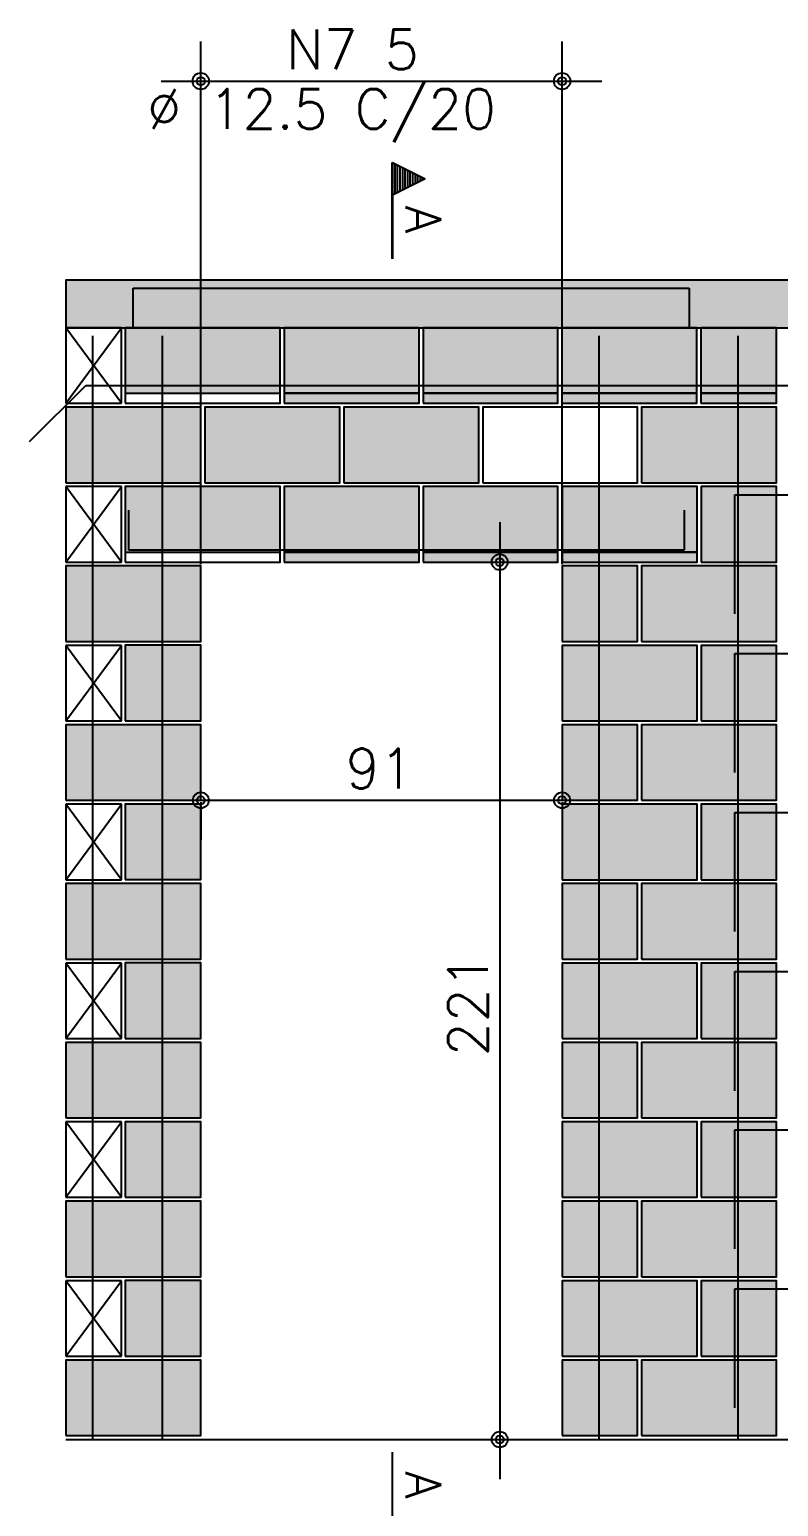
# Model space of a CAD drawing. Extents: x -1 to 122, y -1 to 61.
# Drawn here: x 8.8 to 12.57, y 48.23 to 55.67 of the extents above; entities that cross this region are included whole.
import ezdxf

# ---------------------------------------------------------------- set-up
doc = ezdxf.new("R2010")
doc.units = 0
doc.header["$MEASUREMENT"] = 0
for name, color, linetype in [('PENA_01', 1, 'CONTINUOUS'), ('PENA_02', 2, 'CONTINUOUS'), ('PENA_03', 3, 'CONTINUOUS'), ('PENA_05', 5, 'CONTINUOUS'), ('PENA_09', 254, 'CONTINUOUS'), ('PENA_11', 252, 'CONTINUOUS'), ('PENA_21', 100, 'CONTINUOUS'), ('PENA_23', 50, 'CONTINUOUS')]:
    doc.layers.add(name, color=color, linetype=linetype)
doc.styles.get("Standard").update_dxf_attribs({"font": 'ROMANS.SHX'})

msp = doc.modelspace()

# ---------------------------------------------------------------- linework, layer by layer
at = {"layer": 'PENA_01', "linetype": 'Continuous'}
for p, q in [((9.662, 52.9732), (9.662, 55.6053)), ((11.482, 52.9732), (11.482, 55.6053)), ((9.462, 55.4053), (11.682, 55.4053)), ((9.2813, 53.8332), (10.0613, 53.8332)), ((10.0813, 53.8332), (10.7613, 53.8332)), ((10.7813, 53.8332), (11.4613, 53.8332)), ((11.4813, 53.8332), (12.1613, 53.8332)), ((12.1813, 53.8332), (12.5613, 53.8332)), ((11.1678, 53.1832), (11.1678, 48.3632)), ((9.2813, 53.0332), (10.0613, 53.0332)), ((10.0813, 53.0332), (10.7613, 53.0332)), ((10.7813, 53.0332), (11.4613, 53.0332)), ((11.3213, 52.9832), (11.3678, 52.9832)), ((11.482, 53.0332), (12.162, 53.0332)), ((9.462, 51.7832), (11.682, 51.7832)), ((9.662, 51.7732), (9.662, 51.5832)), ((11.482, 51.7732), (11.482, 51.5832)), ((11.2282, 48.5632), (11.3678, 48.5632))]:
    msp.add_line(p, q, dxfattribs=at)
at = {"layer": 'PENA_02', "linetype": 'Continuous'}
for p, q in [((9.262, 54.1632), (8.982, 54.1632)), ((8.982, 54.1632), (8.982, 53.7832)), ((9.262, 53.7832), (9.262, 54.1632)), ((8.982, 53.7832), (9.262, 53.7832)), ((9.262, 53.3632), (8.982, 53.3632)), ((8.982, 53.3632), (8.982, 52.9832)), ((9.262, 52.9832), (9.262, 53.3632)), ((8.982, 52.9832), (9.262, 52.9832)), ((9.262, 52.5632), (8.982, 52.5632)), ((8.982, 52.5632), (8.982, 52.1832)), ((9.262, 52.1832), (9.262, 52.5632)), ((8.982, 52.1832), (9.262, 52.1832)), ((9.262, 51.7632), (8.982, 51.7632)), ((8.982, 51.7632), (8.982, 51.3832)), ((9.262, 51.3832), (9.262, 51.7632)), ((8.982, 51.3832), (9.262, 51.3832)), ((9.262, 50.9632), (8.982, 50.9632)), ((8.982, 50.9632), (8.982, 50.5832)), ((9.262, 50.5832), (9.262, 50.9632)), ((8.982, 50.5832), (9.262, 50.5832)), ((9.262, 50.1632), (8.982, 50.1632)), ((8.982, 50.1632), (8.982, 49.7832)), ((9.262, 49.7832), (9.262, 50.1632)), ((8.982, 49.7832), (9.262, 49.7832)), ((9.262, 49.3632), (8.982, 49.3632)), ((8.982, 49.3632), (8.982, 48.9832)), ((9.262, 48.9832), (9.262, 49.3632)), ((8.982, 48.9832), (9.262, 48.9832)), ((8.982, 48.5632), (16.562, 48.5632))]:
    msp.add_line(p, q, dxfattribs=at)
for points in [[(8.982, 54.1632), (16.562, 54.1632), (16.562, 54.4032), (8.982, 54.4032), (8.982, 54.1632)], [(9.2813, 53.7832), (10.0613, 53.7832), (10.0613, 54.1632), (9.2813, 54.1632), (9.2813, 53.7832)], [(10.0813, 53.7832), (10.7613, 53.7832), (10.7613, 54.1632), (10.0813, 54.1632), (10.0813, 53.7832)], [(10.7813, 53.7832), (11.4613, 53.7832), (11.4613, 54.1632), (10.7813, 54.1632), (10.7813, 53.7832)], [(11.4813, 53.7832), (12.1613, 53.7832), (12.1613, 54.1632), (11.4813, 54.1632), (11.4813, 53.7832)], [(12.1813, 53.7832), (12.5613, 53.7832), (12.5613, 54.1632), (12.1813, 54.1632), (12.1813, 53.7832)], [(8.982, 53.3828), (9.662, 53.3828), (9.662, 53.7628), (8.982, 53.7628), (8.982, 53.3828)], [(9.682, 53.3828), (10.362, 53.3828), (10.362, 53.7628), (9.682, 53.7628), (9.682, 53.3828)], [(10.382, 53.3828), (11.062, 53.3828), (11.062, 53.7628), (10.382, 53.7628), (10.382, 53.3828)], [(11.082, 53.3828), (11.862, 53.3828), (11.862, 53.7628), (11.082, 53.7628), (11.082, 53.3828)], [(11.882, 53.3828), (12.562, 53.3828), (12.562, 53.7628), (11.882, 53.7628), (11.882, 53.3828)], [(9.2813, 52.9832), (10.0613, 52.9832), (10.0613, 53.3632), (9.2813, 53.3632), (9.2813, 52.9832)], [(10.0813, 52.9832), (10.7613, 52.9832), (10.7613, 53.3632), (10.0813, 53.3632), (10.0813, 52.9832)], [(10.7813, 52.9832), (11.4613, 52.9832), (11.4613, 53.3632), (10.7813, 53.3632), (10.7813, 52.9832)], [(11.482, 52.9832), (12.162, 52.9832), (12.162, 53.3632), (11.482, 53.3632), (11.482, 52.9832)], [(12.182, 52.9832), (12.562, 52.9832), (12.562, 53.3632), (12.182, 53.3632), (12.182, 52.9832)], [(8.982, 52.5832), (9.662, 52.5832), (9.662, 52.9632), (8.982, 52.9632), (8.982, 52.5832)], [(11.482, 52.5832), (11.862, 52.5832), (11.862, 52.9632), (11.482, 52.9632), (11.482, 52.5832)], [(11.882, 52.5832), (12.562, 52.5832), (12.562, 52.9632), (11.882, 52.9632), (11.882, 52.5832)], [(9.2813, 52.1836), (9.6613, 52.1836), (9.6613, 52.5636), (9.2813, 52.5636), (9.2813, 52.1836)], [(11.482, 52.1832), (12.162, 52.1832), (12.162, 52.5632), (11.482, 52.5632), (11.482, 52.1832)], [(12.182, 52.1832), (12.562, 52.1832), (12.562, 52.5632), (12.182, 52.5632), (12.182, 52.1832)], [(8.982, 51.7832), (9.662, 51.7832), (9.662, 52.1632), (8.982, 52.1632), (8.982, 51.7832)], [(11.482, 51.7832), (11.862, 51.7832), (11.862, 52.1632), (11.482, 52.1632), (11.482, 51.7832)], [(11.882, 51.7832), (12.562, 51.7832), (12.562, 52.1632), (11.882, 52.1632), (11.882, 51.7832)], [(9.2813, 51.3836), (9.6613, 51.3836), (9.6613, 51.7636), (9.2813, 51.7636), (9.2813, 51.3836)], [(11.482, 51.3832), (12.162, 51.3832), (12.162, 51.7632), (11.482, 51.7632), (11.482, 51.3832)], [(12.182, 51.3832), (12.562, 51.3832), (12.562, 51.7632), (12.182, 51.7632), (12.182, 51.3832)], [(8.982, 50.9832), (9.662, 50.9832), (9.662, 51.3632), (8.982, 51.3632), (8.982, 50.9832)], [(11.482, 50.9832), (11.862, 50.9832), (11.862, 51.3632), (11.482, 51.3632), (11.482, 50.9832)], [(11.882, 50.9832), (12.562, 50.9832), (12.562, 51.3632), (11.882, 51.3632), (11.882, 50.9832)], [(9.2813, 50.5836), (9.6613, 50.5836), (9.6613, 50.9636), (9.2813, 50.9636), (9.2813, 50.5836)], [(11.482, 50.5832), (12.162, 50.5832), (12.162, 50.9632), (11.482, 50.9632), (11.482, 50.5832)], [(12.182, 50.5832), (12.562, 50.5832), (12.562, 50.9632), (12.182, 50.9632), (12.182, 50.5832)], [(8.982, 50.1832), (9.662, 50.1832), (9.662, 50.5632), (8.982, 50.5632), (8.982, 50.1832)], [(11.482, 50.1832), (11.862, 50.1832), (11.862, 50.5632), (11.482, 50.5632), (11.482, 50.1832)], [(11.882, 50.1832), (12.562, 50.1832), (12.562, 50.5632), (11.882, 50.5632), (11.882, 50.1832)], [(9.2813, 49.7836), (9.6613, 49.7836), (9.6613, 50.1636), (9.2813, 50.1636), (9.2813, 49.7836)], [(11.482, 49.7832), (12.162, 49.7832), (12.162, 50.1632), (11.482, 50.1632), (11.482, 49.7832)], [(12.182, 49.7832), (12.562, 49.7832), (12.562, 50.1632), (12.182, 50.1632), (12.182, 49.7832)], [(8.982, 49.3832), (9.662, 49.3832), (9.662, 49.7632), (8.982, 49.7632), (8.982, 49.3832)], [(11.482, 49.3832), (11.862, 49.3832), (11.862, 49.7632), (11.482, 49.7632), (11.482, 49.3832)], [(11.882, 49.3832), (12.562, 49.3832), (12.562, 49.7632), (11.882, 49.7632), (11.882, 49.3832)], [(9.2813, 48.9836), (9.6613, 48.9836), (9.6613, 49.3636), (9.2813, 49.3636), (9.2813, 48.9836)], [(11.482, 48.9832), (12.162, 48.9832), (12.162, 49.3632), (11.482, 49.3632), (11.482, 48.9832)], [(12.182, 48.9832), (12.562, 48.9832), (12.562, 49.3632), (12.182, 49.3632), (12.182, 48.9832)], [(8.982, 48.5832), (9.662, 48.5832), (9.662, 48.9632), (8.982, 48.9632), (8.982, 48.5832)], [(11.482, 48.5832), (11.862, 48.5832), (11.862, 48.9632), (11.482, 48.9632), (11.482, 48.5832)], [(11.882, 48.5832), (12.562, 48.5832), (12.562, 48.9632), (11.882, 48.9632), (11.882, 48.5832)]]:
    msp.add_lwpolyline(points, dxfattribs=at)
for centre, radius in [((9.662, 55.4053), 0.0416), ((9.662, 55.4053), 0.0208), ((11.482, 55.4053), 0.0416), ((11.482, 55.4053), 0.0208), ((11.1678, 52.9832), 0.04), ((11.1678, 52.9832), 0.02), ((9.662, 51.7832), 0.04), ((9.662, 51.7832), 0.02), ((11.482, 51.7832), 0.04), ((11.482, 51.7832), 0.02), ((11.1678, 48.5632), 0.04), ((11.1678, 48.5632), 0.02)]:
    msp.add_circle(centre, radius, dxfattribs=at)
at = {"layer": 'PENA_03', "linetype": 'Continuous'}
for p, q in [((10.6262, 54.5098), (10.6262, 54.9962)), ((10.6262, 54.9962), (10.7922, 54.9132)), ((10.6269, 54.995), (10.6269, 54.8314)), ((10.6269, 54.995), (10.7906, 54.9132)), ((10.639, 54.9898), (10.639, 54.8366)), ((10.6518, 54.9834), (10.6518, 54.843)), ((10.6645, 54.977), (10.6645, 54.8494)), ((10.7906, 54.9132), (10.6269, 54.8314)), ((10.7922, 54.9132), (10.6269, 54.8306)), ((10.6773, 54.9706), (10.6773, 54.8558)), ((10.69, 54.9643), (10.69, 54.8621)), ((10.7028, 54.9579), (10.7028, 54.8685)), ((10.7156, 54.9515), (10.7156, 54.8749)), ((10.7283, 54.9451), (10.7283, 54.8813)), ((10.7411, 54.9387), (10.7411, 54.8877)), ((10.7539, 54.9323), (10.7539, 54.894)), ((10.7666, 54.926), (10.7666, 54.9004)), ((10.7794, 54.9196), (10.7794, 54.9068)), ((10.6269, 54.8306), (10.6269, 54.5098)), ((8.982, 53.7832), (9.262, 54.1632)), ((9.262, 53.7832), (8.982, 54.1632)), ((8.982, 52.9832), (9.262, 53.3632)), ((9.262, 52.9832), (8.982, 53.3632)), ((11.1213, 52.9832), (11.1213, 52.9832)), ((9.662, 52.7732), (9.662, 52.7732)), ((11.482, 52.7732), (11.482, 52.7732)), ((8.982, 52.1832), (9.262, 52.5632)), ((9.262, 52.1832), (8.982, 52.5632)), ((9.662, 51.9732), (9.662, 51.9732)), ((11.482, 51.9732), (11.482, 51.9732)), ((8.982, 51.3832), (9.262, 51.7632)), ((9.262, 51.3832), (8.982, 51.7632)), ((8.982, 50.5832), (9.262, 50.9632)), ((9.262, 50.5832), (8.982, 50.9632)), ((8.982, 49.7832), (9.262, 50.1632)), ((9.262, 49.7832), (8.982, 50.1632)), ((8.982, 48.9832), (9.262, 49.3632)), ((9.262, 48.9832), (8.982, 49.3632)), ((11.0282, 48.5632), (11.0282, 48.5632)), ((10.6262, 48.5003), (10.6262, 48.0139)), ((10.6269, 48.1795), (10.6269, 48.5003))]:
    msp.add_line(p, q, dxfattribs=at)
at = {"layer": 'PENA_05', "linetype": 'Continuous'}
for p, q in [((9.3213, 54.1632), (9.3213, 54.3632)), ((9.3213, 54.3632), (12.122, 54.3632)), ((12.122, 54.3632), (12.122, 54.1632)), ((8.7991, 53.59), (9.082, 53.8728)), ((9.082, 53.8728), (16.4618, 53.8732)), ((12.352, 52.7222), (12.352, 53.3222)), ((12.352, 53.3222), (12.772, 53.3222)), ((9.2982, 53.2451), (9.2982, 53.0451)), ((12.0982, 53.0451), (12.0982, 53.2451)), ((9.2982, 53.0451), (12.0982, 53.0451)), ((12.352, 51.9222), (12.352, 52.5222)), ((12.352, 52.5222), (12.772, 52.5222)), ((12.352, 51.1222), (12.352, 51.7222)), ((12.352, 51.7222), (12.772, 51.7222)), ((12.352, 50.3199), (12.352, 50.9199)), ((12.352, 50.9199), (12.772, 50.9199)), ((12.352, 49.5231), (12.352, 50.1231)), ((12.352, 50.1231), (12.772, 50.1231)), ((12.352, 48.7222), (12.352, 49.3222)), ((12.352, 49.3222), (12.772, 49.3222))]:
    msp.add_line(p, q, dxfattribs=at)
for points in [[(9.1167, 54.1232), (9.1167, 48.5632)], [(9.4667, 54.1232), (9.4667, 48.5632)], [(11.6667, 54.1232), (11.6667, 48.5632)], [(12.3667, 54.1232), (12.3667, 48.5632)]]:
    msp.add_lwpolyline(points, dxfattribs=at)
at = {"layer": 'PENA_09', "linetype": 'Continuous'}
for points in [[(9.2813, 53.8332), (10.0613, 53.8332), (10.0613, 54.1632), (9.2813, 54.1632), (9.2813, 53.8332)], [(10.0813, 53.8332), (10.7613, 53.8332), (10.7613, 54.1632), (10.0813, 54.1632), (10.0813, 53.8332)], [(10.7813, 53.8332), (11.4613, 53.8332), (11.4613, 54.1632), (10.7813, 54.1632), (10.7813, 53.8332)], [(11.4813, 53.8332), (12.1613, 53.8332), (12.1613, 54.1632), (11.4813, 54.1632), (11.4813, 53.8332)], [(12.1813, 53.8332), (12.5613, 53.8332), (12.5613, 54.1632), (12.1813, 54.1632), (12.1813, 53.8332)], [(9.2813, 53.0332), (10.0613, 53.0332), (10.0613, 53.3632), (9.2813, 53.3632), (9.2813, 53.0332)], [(10.0813, 53.0332), (10.7613, 53.0332), (10.7613, 53.3632), (10.0813, 53.3632), (10.0813, 53.0332)], [(10.7813, 53.0332), (11.4613, 53.0332), (11.4613, 53.3632), (10.7813, 53.3632), (10.7813, 53.0332)], [(11.482, 53.0332), (12.162, 53.0332), (12.162, 53.3632), (11.482, 53.3632), (11.482, 53.0332)]]:
    msp.add_lwpolyline(points, dxfattribs=at)
for points in [[(9.2813, 53.8332), (10.0613, 53.8332), (10.0613, 54.1632)], [(9.2813, 53.8332), (10.0613, 54.1632), (9.2813, 54.1632)], [(9.2813, 53.8332), (9.2813, 54.1632), (9.2813, 53.8332)], [(10.0813, 53.8332), (10.7613, 53.8332), (10.7613, 54.1632)], [(10.0813, 53.8332), (10.7613, 54.1632), (10.0813, 54.1632)], [(10.0813, 53.8332), (10.0813, 54.1632), (10.0813, 53.8332)], [(10.7813, 53.8332), (11.4613, 53.8332), (11.4613, 54.1632)], [(10.7813, 53.8332), (11.4613, 54.1632), (10.7813, 54.1632)], [(10.7813, 53.8332), (10.7813, 54.1632), (10.7813, 53.8332)], [(11.4813, 53.8332), (12.1613, 53.8332), (12.1613, 54.1632)], [(11.4813, 53.8332), (12.1613, 54.1632), (11.4813, 54.1632)], [(11.4813, 53.8332), (11.4813, 54.1632), (11.4813, 53.8332)], [(12.1813, 53.8332), (12.5613, 53.8332), (12.5613, 54.1632)], [(12.1813, 53.8332), (12.5613, 54.1632), (12.1813, 54.1632)], [(12.1813, 53.8332), (12.1813, 54.1632), (12.1813, 53.8332)], [(9.2813, 53.0332), (10.0613, 53.0332), (10.0613, 53.3632)], [(9.2813, 53.0332), (10.0613, 53.3632), (9.2813, 53.3632)], [(9.2813, 53.0332), (9.2813, 53.3632), (9.2813, 53.0332)], [(10.0813, 53.0332), (10.7613, 53.0332), (10.7613, 53.3632)], [(10.0813, 53.0332), (10.7613, 53.3632), (10.0813, 53.3632)], [(10.0813, 53.0332), (10.0813, 53.3632), (10.0813, 53.0332)], [(10.7813, 53.0332), (11.4613, 53.0332), (11.4613, 53.3632)], [(10.7813, 53.0332), (11.4613, 53.3632), (10.7813, 53.3632)], [(10.7813, 53.0332), (10.7813, 53.3632), (10.7813, 53.0332)], [(11.482, 53.0332), (12.162, 53.0332), (12.162, 53.3632)], [(11.482, 53.0332), (12.162, 53.3632), (11.482, 53.3632)], [(11.482, 53.0332), (11.482, 53.3632), (11.482, 53.0332)]]:
    msp.add_solid(points, dxfattribs=at)
at = {"layer": 'PENA_11', "linetype": 'Continuous'}
for points in [[(8.982, 54.1632), (16.562, 54.1632), (16.562, 54.4032)], [(8.982, 54.1632), (16.562, 54.4032), (8.982, 54.4032)], [(8.982, 54.1632), (8.982, 54.4032), (8.982, 54.1632)]]:
    msp.add_solid(points, dxfattribs=at)
at = {"layer": 'PENA_21', "linetype": 'Continuous'}
for points in [[(10.0813, 53.7832), (10.7613, 53.7832), (10.7613, 53.8332), (10.0813, 53.8332), (10.0813, 53.7832)], [(10.7813, 53.7832), (11.4613, 53.7832), (11.4613, 53.8332), (10.7813, 53.8332), (10.7813, 53.7832)], [(11.4813, 53.7832), (12.1613, 53.7832), (12.1613, 53.8332), (11.4813, 53.8332), (11.4813, 53.7832)], [(8.982, 53.3828), (9.662, 53.3828), (9.662, 53.7628), (8.982, 53.7628), (8.982, 53.3828)], [(9.682, 53.3828), (10.362, 53.3828), (10.362, 53.7628), (9.682, 53.7628), (9.682, 53.3828)], [(10.382, 53.3828), (11.062, 53.3828), (11.062, 53.7628), (10.382, 53.7628), (10.382, 53.3828)], [(11.882, 53.3828), (12.562, 53.3828), (12.562, 53.7628), (11.882, 53.7628), (11.882, 53.3828)], [(10.0813, 52.9832), (10.7613, 52.9832), (10.7613, 53.0332), (10.0813, 53.0332), (10.0813, 52.9832)], [(10.7813, 52.9832), (11.4613, 52.9832), (11.4613, 53.0332), (10.7813, 53.0332), (10.7813, 52.9832)], [(11.482, 52.9832), (12.162, 52.9832), (12.162, 53.0332), (11.482, 53.0332), (11.482, 52.9832)], [(8.982, 52.5832), (9.662, 52.5832), (9.662, 52.9632), (8.982, 52.9632), (8.982, 52.5832)], [(11.882, 52.5832), (12.562, 52.5832), (12.562, 52.9632), (11.882, 52.9632), (11.882, 52.5832)], [(11.482, 52.1832), (12.162, 52.1832), (12.162, 52.5632), (11.482, 52.5632), (11.482, 52.1832)], [(8.982, 51.7832), (9.662, 51.7832), (9.662, 52.1632), (8.982, 52.1632), (8.982, 51.7832)], [(11.882, 51.7832), (12.562, 51.7832), (12.562, 52.1632), (11.882, 52.1632), (11.882, 51.7832)], [(11.482, 51.3832), (12.162, 51.3832), (12.162, 51.7632), (11.482, 51.7632), (11.482, 51.3832)], [(8.982, 50.9832), (9.662, 50.9832), (9.662, 51.3632), (8.982, 51.3632), (8.982, 50.9832)], [(11.882, 50.9832), (12.562, 50.9832), (12.562, 51.3632), (11.882, 51.3632), (11.882, 50.9832)], [(11.482, 50.5832), (12.162, 50.5832), (12.162, 50.9632), (11.482, 50.9632), (11.482, 50.5832)], [(8.982, 50.1832), (9.662, 50.1832), (9.662, 50.5632), (8.982, 50.5632), (8.982, 50.1832)], [(11.882, 50.1832), (12.562, 50.1832), (12.562, 50.5632), (11.882, 50.5632), (11.882, 50.1832)], [(11.482, 49.7832), (12.162, 49.7832), (12.162, 50.1632), (11.482, 50.1632), (11.482, 49.7832)], [(8.982, 49.3832), (9.662, 49.3832), (9.662, 49.7632), (8.982, 49.7632), (8.982, 49.3832)], [(11.882, 49.3832), (12.562, 49.3832), (12.562, 49.7632), (11.882, 49.7632), (11.882, 49.3832)], [(11.482, 48.9832), (12.162, 48.9832), (12.162, 49.3632), (11.482, 49.3632), (11.482, 48.9832)], [(8.982, 48.5832), (9.662, 48.5832), (9.662, 48.9632), (8.982, 48.9632), (8.982, 48.5832)], [(11.882, 48.5832), (12.562, 48.5832), (12.562, 48.9632), (11.882, 48.9632), (11.882, 48.5832)]]:
    msp.add_lwpolyline(points, dxfattribs=at)
for points in [[(10.0813, 53.7832), (10.7613, 53.7832), (10.7613, 53.8332)], [(10.0813, 53.7832), (10.7613, 53.8332), (10.0813, 53.8332)], [(10.0813, 53.7832), (10.0813, 53.8332), (10.0813, 53.7832)], [(10.7813, 53.7832), (11.4613, 53.7832), (11.4613, 53.8332)], [(10.7813, 53.7832), (11.4613, 53.8332), (10.7813, 53.8332)], [(10.7813, 53.7832), (10.7813, 53.8332), (10.7813, 53.7832)], [(11.4813, 53.7832), (12.1613, 53.7832), (12.1613, 53.8332)], [(11.4813, 53.7832), (12.1613, 53.8332), (11.4813, 53.8332)], [(11.4813, 53.7832), (11.4813, 53.8332), (11.4813, 53.7832)], [(8.982, 53.3828), (9.662, 53.3828), (9.662, 53.7628)], [(8.982, 53.3828), (9.662, 53.7628), (8.982, 53.7628)], [(8.982, 53.3828), (8.982, 53.7628), (8.982, 53.3828)], [(9.682, 53.3828), (10.362, 53.3828), (10.362, 53.7628)], [(9.682, 53.3828), (10.362, 53.7628), (9.682, 53.7628)], [(9.682, 53.3828), (9.682, 53.7628), (9.682, 53.3828)], [(10.382, 53.3828), (11.062, 53.3828), (11.062, 53.7628)], [(10.382, 53.3828), (11.062, 53.7628), (10.382, 53.7628)], [(10.382, 53.3828), (10.382, 53.7628), (10.382, 53.3828)], [(11.882, 53.3828), (12.562, 53.3828), (12.562, 53.7628)], [(11.882, 53.3828), (12.562, 53.7628), (11.882, 53.7628)], [(11.882, 53.3828), (11.882, 53.7628), (11.882, 53.3828)], [(10.0813, 52.9832), (10.7613, 52.9832), (10.7613, 53.0332)], [(10.0813, 52.9832), (10.7613, 53.0332), (10.0813, 53.0332)], [(10.0813, 52.9832), (10.0813, 53.0332), (10.0813, 52.9832)], [(10.7813, 52.9832), (11.4613, 52.9832), (11.4613, 53.0332)], [(10.7813, 52.9832), (11.4613, 53.0332), (10.7813, 53.0332)], [(10.7813, 52.9832), (10.7813, 53.0332), (10.7813, 52.9832)], [(11.482, 52.9832), (12.162, 52.9832), (12.162, 53.0332)], [(11.482, 52.9832), (12.162, 53.0332), (11.482, 53.0332)], [(11.482, 52.9832), (11.482, 53.0332), (11.482, 52.9832)], [(8.982, 52.5832), (9.662, 52.5832), (9.662, 52.9632)], [(8.982, 52.5832), (9.662, 52.9632), (8.982, 52.9632)], [(8.982, 52.5832), (8.982, 52.9632), (8.982, 52.5832)], [(11.882, 52.5832), (12.562, 52.5832), (12.562, 52.9632)], [(11.882, 52.5832), (12.562, 52.9632), (11.882, 52.9632)], [(11.882, 52.5832), (11.882, 52.9632), (11.882, 52.5832)], [(11.482, 52.1832), (12.162, 52.1832), (12.162, 52.5632)], [(11.482, 52.1832), (12.162, 52.5632), (11.482, 52.5632)], [(11.482, 52.1832), (11.482, 52.5632), (11.482, 52.1832)], [(8.982, 51.7832), (9.662, 51.7832), (9.662, 52.1632)], [(8.982, 51.7832), (9.662, 52.1632), (8.982, 52.1632)], [(8.982, 51.7832), (8.982, 52.1632), (8.982, 51.7832)], [(11.882, 51.7832), (12.562, 51.7832), (12.562, 52.1632)], [(11.882, 51.7832), (12.562, 52.1632), (11.882, 52.1632)], [(11.882, 51.7832), (11.882, 52.1632), (11.882, 51.7832)], [(11.482, 51.3832), (12.162, 51.3832), (12.162, 51.7632)], [(11.482, 51.3832), (12.162, 51.7632), (11.482, 51.7632)], [(11.482, 51.3832), (11.482, 51.7632), (11.482, 51.3832)], [(8.982, 50.9832), (9.662, 50.9832), (9.662, 51.3632)], [(8.982, 50.9832), (9.662, 51.3632), (8.982, 51.3632)], [(8.982, 50.9832), (8.982, 51.3632), (8.982, 50.9832)], [(11.882, 50.9832), (12.562, 50.9832), (12.562, 51.3632)], [(11.882, 50.9832), (12.562, 51.3632), (11.882, 51.3632)], [(11.882, 50.9832), (11.882, 51.3632), (11.882, 50.9832)], [(11.482, 50.5832), (12.162, 50.5832), (12.162, 50.9632)], [(11.482, 50.5832), (12.162, 50.9632), (11.482, 50.9632)], [(11.482, 50.5832), (11.482, 50.9632), (11.482, 50.5832)], [(8.982, 50.1832), (9.662, 50.1832), (9.662, 50.5632)], [(8.982, 50.1832), (9.662, 50.5632), (8.982, 50.5632)], [(8.982, 50.1832), (8.982, 50.5632), (8.982, 50.1832)], [(11.882, 50.1832), (12.562, 50.1832), (12.562, 50.5632)], [(11.882, 50.1832), (12.562, 50.5632), (11.882, 50.5632)], [(11.882, 50.1832), (11.882, 50.5632), (11.882, 50.1832)], [(11.482, 49.7832), (12.162, 49.7832), (12.162, 50.1632)], [(11.482, 49.7832), (12.162, 50.1632), (11.482, 50.1632)], [(11.482, 49.7832), (11.482, 50.1632), (11.482, 49.7832)], [(8.982, 49.3832), (9.662, 49.3832), (9.662, 49.7632)], [(8.982, 49.3832), (9.662, 49.7632), (8.982, 49.7632)], [(8.982, 49.3832), (8.982, 49.7632), (8.982, 49.3832)], [(11.882, 49.3832), (12.562, 49.3832), (12.562, 49.7632)], [(11.882, 49.3832), (12.562, 49.7632), (11.882, 49.7632)], [(11.882, 49.3832), (11.882, 49.7632), (11.882, 49.3832)], [(11.482, 48.9832), (12.162, 48.9832), (12.162, 49.3632)], [(11.482, 48.9832), (12.162, 49.3632), (11.482, 49.3632)], [(11.482, 48.9832), (11.482, 49.3632), (11.482, 48.9832)], [(8.982, 48.5832), (9.662, 48.5832), (9.662, 48.9632)], [(8.982, 48.5832), (9.662, 48.9632), (8.982, 48.9632)], [(8.982, 48.5832), (8.982, 48.9632), (8.982, 48.5832)], [(11.882, 48.5832), (12.562, 48.5832), (12.562, 48.9632)], [(11.882, 48.5832), (12.562, 48.9632), (11.882, 48.9632)], [(11.882, 48.5832), (11.882, 48.9632), (11.882, 48.5832)]]:
    msp.add_solid(points, dxfattribs=at)
at = {"layer": 'PENA_23', "linetype": 'Continuous'}
for points in [[(12.1813, 53.7832), (12.5613, 53.7832), (12.5613, 53.8332), (12.1813, 53.8332), (12.1813, 53.7832)], [(12.182, 52.9832), (12.562, 52.9832), (12.562, 53.3632), (12.182, 53.3632), (12.182, 52.9832)], [(11.482, 52.5832), (11.862, 52.5832), (11.862, 52.9632), (11.482, 52.9632), (11.482, 52.5832)], [(9.2813, 52.1836), (9.6613, 52.1836), (9.6613, 52.5636), (9.2813, 52.5636), (9.2813, 52.1836)], [(12.182, 52.1832), (12.562, 52.1832), (12.562, 52.5632), (12.182, 52.5632), (12.182, 52.1832)], [(11.482, 51.7832), (11.862, 51.7832), (11.862, 52.1632), (11.482, 52.1632), (11.482, 51.7832)], [(9.2813, 51.3836), (9.6613, 51.3836), (9.6613, 51.7636), (9.2813, 51.7636), (9.2813, 51.3836)], [(12.182, 51.3832), (12.562, 51.3832), (12.562, 51.7632), (12.182, 51.7632), (12.182, 51.3832)], [(11.482, 50.9832), (11.862, 50.9832), (11.862, 51.3632), (11.482, 51.3632), (11.482, 50.9832)], [(9.2813, 50.5836), (9.6613, 50.5836), (9.6613, 50.9636), (9.2813, 50.9636), (9.2813, 50.5836)], [(12.182, 50.5832), (12.562, 50.5832), (12.562, 50.9632), (12.182, 50.9632), (12.182, 50.5832)], [(11.482, 50.1832), (11.862, 50.1832), (11.862, 50.5632), (11.482, 50.5632), (11.482, 50.1832)], [(9.2813, 49.7836), (9.6613, 49.7836), (9.6613, 50.1636), (9.2813, 50.1636), (9.2813, 49.7836)], [(12.182, 49.7832), (12.562, 49.7832), (12.562, 50.1632), (12.182, 50.1632), (12.182, 49.7832)], [(11.482, 49.3832), (11.862, 49.3832), (11.862, 49.7632), (11.482, 49.7632), (11.482, 49.3832)], [(9.2813, 48.9836), (9.6613, 48.9836), (9.6613, 49.3636), (9.2813, 49.3636), (9.2813, 48.9836)], [(12.182, 48.9832), (12.562, 48.9832), (12.562, 49.3632), (12.182, 49.3632), (12.182, 48.9832)], [(11.482, 48.5832), (11.862, 48.5832), (11.862, 48.9632), (11.482, 48.9632), (11.482, 48.5832)]]:
    msp.add_lwpolyline(points, dxfattribs=at)
for points in [[(12.1813, 53.7832), (12.5613, 53.7832), (12.5613, 53.8332)], [(12.1813, 53.7832), (12.5613, 53.8332), (12.1813, 53.8332)], [(12.1813, 53.7832), (12.1813, 53.8332), (12.1813, 53.7832)], [(12.182, 52.9832), (12.562, 52.9832), (12.562, 53.3632)], [(12.182, 52.9832), (12.562, 53.3632), (12.182, 53.3632)], [(12.182, 52.9832), (12.182, 53.3632), (12.182, 52.9832)], [(11.482, 52.5832), (11.862, 52.5832), (11.862, 52.9632)], [(11.482, 52.5832), (11.862, 52.9632), (11.482, 52.9632)], [(11.482, 52.5832), (11.482, 52.9632), (11.482, 52.5832)], [(9.2813, 52.1836), (9.6613, 52.1836), (9.6613, 52.5636)], [(9.2813, 52.1836), (9.6613, 52.5636), (9.2813, 52.5636)], [(9.2813, 52.1836), (9.2813, 52.5636), (9.2813, 52.1836)], [(12.182, 52.1832), (12.562, 52.1832), (12.562, 52.5632)], [(12.182, 52.1832), (12.562, 52.5632), (12.182, 52.5632)], [(12.182, 52.1832), (12.182, 52.5632), (12.182, 52.1832)], [(11.482, 51.7832), (11.862, 51.7832), (11.862, 52.1632)], [(11.482, 51.7832), (11.862, 52.1632), (11.482, 52.1632)], [(11.482, 51.7832), (11.482, 52.1632), (11.482, 51.7832)], [(9.2813, 51.3836), (9.6613, 51.3836), (9.6613, 51.7636)], [(9.2813, 51.3836), (9.6613, 51.7636), (9.2813, 51.7636)], [(9.2813, 51.3836), (9.2813, 51.7636), (9.2813, 51.3836)], [(12.182, 51.3832), (12.562, 51.3832), (12.562, 51.7632)], [(12.182, 51.3832), (12.562, 51.7632), (12.182, 51.7632)], [(12.182, 51.3832), (12.182, 51.7632), (12.182, 51.3832)], [(11.482, 50.9832), (11.862, 50.9832), (11.862, 51.3632)], [(11.482, 50.9832), (11.862, 51.3632), (11.482, 51.3632)], [(11.482, 50.9832), (11.482, 51.3632), (11.482, 50.9832)], [(9.2813, 50.5836), (9.6613, 50.5836), (9.6613, 50.9636)], [(9.2813, 50.5836), (9.6613, 50.9636), (9.2813, 50.9636)], [(9.2813, 50.5836), (9.2813, 50.9636), (9.2813, 50.5836)], [(12.182, 50.5832), (12.562, 50.5832), (12.562, 50.9632)], [(12.182, 50.5832), (12.562, 50.9632), (12.182, 50.9632)], [(12.182, 50.5832), (12.182, 50.9632), (12.182, 50.5832)], [(11.482, 50.1832), (11.862, 50.1832), (11.862, 50.5632)], [(11.482, 50.1832), (11.862, 50.5632), (11.482, 50.5632)], [(11.482, 50.1832), (11.482, 50.5632), (11.482, 50.1832)], [(9.2813, 49.7836), (9.6613, 49.7836), (9.6613, 50.1636)], [(9.2813, 49.7836), (9.6613, 50.1636), (9.2813, 50.1636)], [(9.2813, 49.7836), (9.2813, 50.1636), (9.2813, 49.7836)], [(12.182, 49.7832), (12.562, 49.7832), (12.562, 50.1632)], [(12.182, 49.7832), (12.562, 50.1632), (12.182, 50.1632)], [(12.182, 49.7832), (12.182, 50.1632), (12.182, 49.7832)], [(11.482, 49.3832), (11.862, 49.3832), (11.862, 49.7632)], [(11.482, 49.3832), (11.862, 49.7632), (11.482, 49.7632)], [(11.482, 49.3832), (11.482, 49.7632), (11.482, 49.3832)], [(9.2813, 48.9836), (9.6613, 48.9836), (9.6613, 49.3636)], [(9.2813, 48.9836), (9.6613, 49.3636), (9.2813, 49.3636)], [(9.2813, 48.9836), (9.2813, 49.3636), (9.2813, 48.9836)], [(12.182, 48.9832), (12.562, 48.9832), (12.562, 49.3632)], [(12.182, 48.9832), (12.562, 49.3632), (12.182, 49.3632)], [(12.182, 48.9832), (12.182, 49.3632), (12.182, 48.9832)], [(11.482, 48.5832), (11.862, 48.5832), (11.862, 48.9632)], [(11.482, 48.5832), (11.862, 48.9632), (11.482, 48.9632)], [(11.482, 48.5832), (11.482, 48.9632), (11.482, 48.5832)]]:
    msp.add_solid(points, dxfattribs=at)

# ---------------------------------------------------------------- texts
at = {"layer": 'PENA_03', "linetype": 'Continuous'}
for s, p in [('N7 5', (10.092, 55.4653)), ('%%c 12.5 C/20', (9.392, 55.1653)), ('91', (10.392, 51.8432))]:
    msp.add_text(s, height=0.2, dxfattribs=at).set_placement(p)
for s, height, rotation, p in [('A', 0.18, 270, (10.6933, 54.7778)), ('221', 0.2, 90, (11.1078, 50.4932)), ('A', 0.18, 270, (10.6933, 48.4038))]:
    msp.add_text(s, height=height, rotation=rotation, dxfattribs=at).set_placement(p)

doc.saveas('drawing.dxf')
